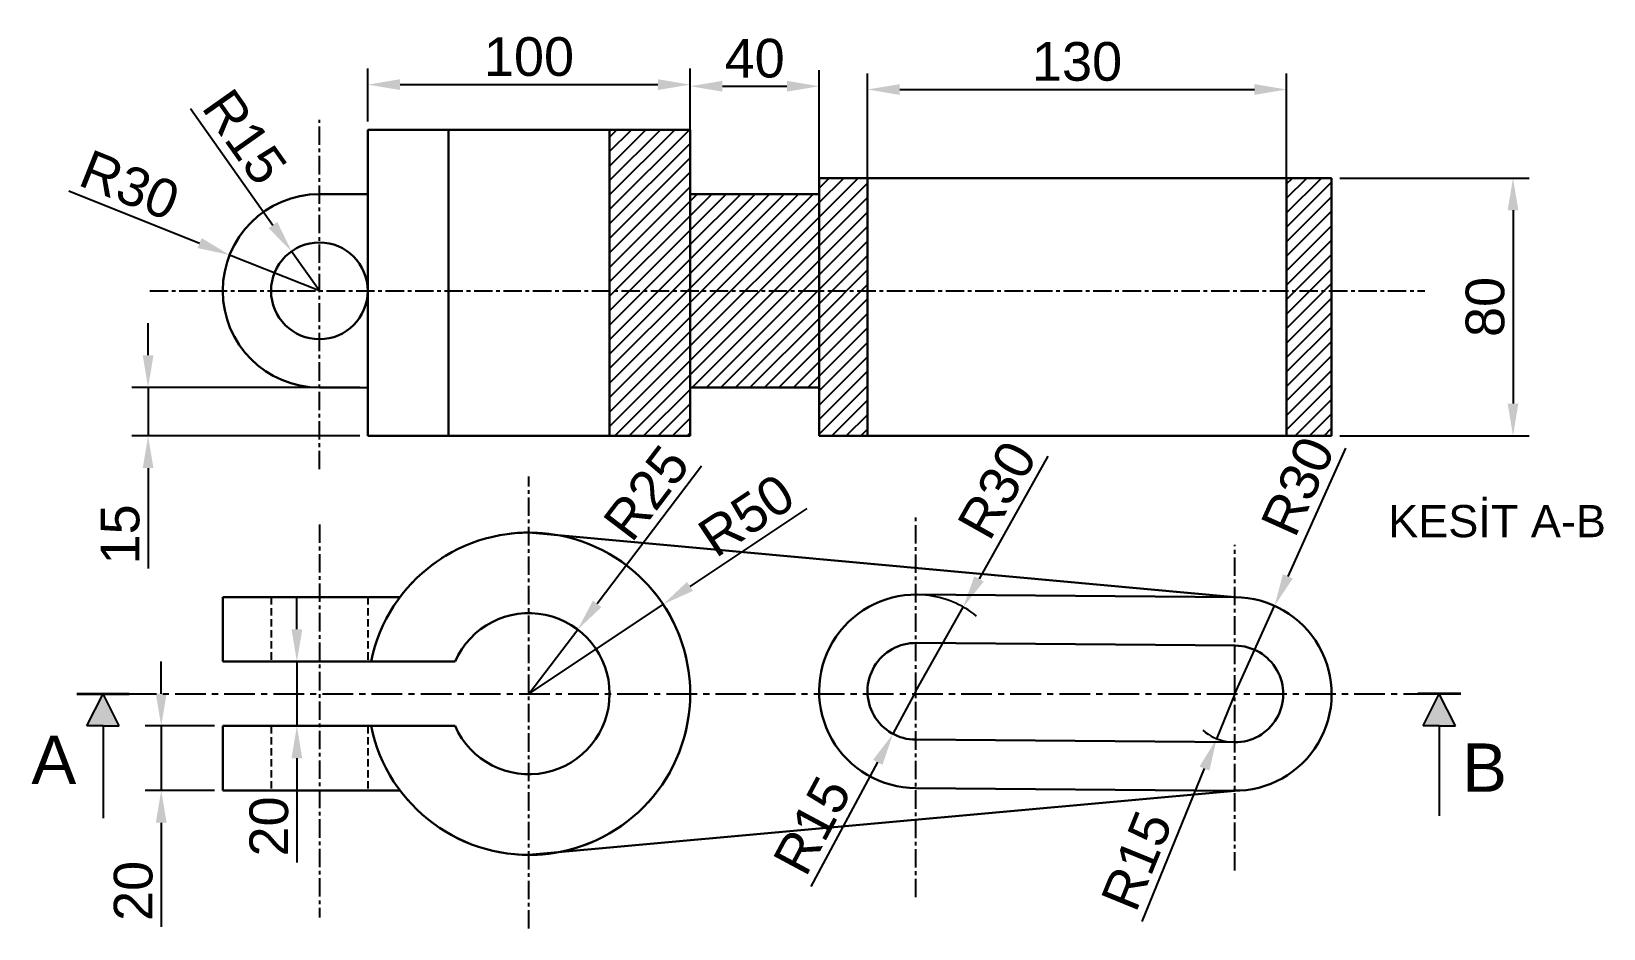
# Model space of a CAD drawing. Header units: millimetres. Extents: x 2709 to 3197, y 1637 to 1915.
import ezdxf

# ---------------------------------------------------------------- set-up
doc = ezdxf.new("R2010")
doc.units = ezdxf.units.MM
doc.header["$LTSCALE"] = 0.3
doc.linetypes.add('CENTER', pattern=[50.8, 31.75, -6.35, 6.35, -6.35])
doc.linetypes.add('DASHED', pattern=[19.05, 12.7, -6.35])
doc.styles.get("Standard").update_dxf_attribs({"font": 'arial.ttf'})
doc.dimstyles.new('ISO-25', dxfattribs={"dimscale": 4, "dimtxt": 3, "dimasz": 2.5, "dimexe": 1.25, "dimexo": 0.625, "dimtad": 1, "dimtxsty": 'Standard', "dimcen": 2.5, "dimadec": 0, "dimazin": 0, "dimtfac": 1, "dimtmove": 0, "dimatfit": 3, "dimfxl": 1, "dimarcsym": 0})

# ---------------------------------------------------------------- blocks, each defined once
blk = doc.blocks.new('*D1')
at = {"color": 0, "lineweight": -2, "ltscale": 0.6, "transparency": 16777216}
for p, q in [((2813.46, 1887.47), (2813.46, 1903.95)), ((2913.46, 1887.47), (2913.46, 1903.95)), ((2823.46, 1898.95), (2903.46, 1898.95))]:
    blk.add_line(p, q, dxfattribs=at)
at = {"color": 0, "ltscale": 0.6, "transparency": 16777216}
for points in [[(2823.46, 1900.62), (2823.46, 1897.28), (2813.46, 1898.95)], [(2903.46, 1900.62), (2903.46, 1897.28), (2913.46, 1898.95)]]:
    blk.add_solid(points, dxfattribs=at)
at = {"layer": 'Defpoints', "color": 0, "ltscale": 0.6, "transparency": 16777216}
for p in [(2913.46, 1898.95), (2813.46, 1884.97), (2913.46, 1884.97)]:
    blk.add_point(p, dxfattribs=at)
at = {"color": 0, "ltscale": 0.6, "transparency": 16777216, "insert": (2863.46, 1907.58), "char_height": 12, "attachment_point": 5}
blk.add_mtext('100', dxfattribs=at)
blk = doc.blocks.new('*D2')
at = {"color": 0, "lineweight": -2, "ltscale": 0.6, "transparency": 16777216}
for p, q in [((2913.46, 1867.47), (2913.46, 1903.45)), ((2953.46, 1867.47), (2953.46, 1903.45)), ((2923.46, 1898.45), (2943.46, 1898.45))]:
    blk.add_line(p, q, dxfattribs=at)
at = {"color": 0, "ltscale": 0.6, "transparency": 16777216}
for points in [[(2923.46, 1900.11), (2923.46, 1896.78), (2913.46, 1898.45)], [(2943.46, 1900.11), (2943.46, 1896.78), (2953.46, 1898.45)]]:
    blk.add_solid(points, dxfattribs=at)
at = {"layer": 'Defpoints', "color": 0, "ltscale": 0.6, "transparency": 16777216}
for p in [(2953.46, 1898.45), (2913.46, 1864.97), (2953.46, 1864.97)]:
    blk.add_point(p, dxfattribs=at)
at = {"color": 0, "ltscale": 0.6, "transparency": 16777216, "insert": (2933.46, 1907.07), "char_height": 12, "attachment_point": 5}
blk.add_mtext('40', dxfattribs=at)
blk = doc.blocks.new('*D3')
at = {"color": 0, "lineweight": -2, "ltscale": 0.6, "transparency": 16777216}
for p, q in [((3114.92, 1869.97), (3173.69, 1869.97)), ((3168.69, 1859.97), (3168.69, 1799.97)), ((3114.92, 1789.97), (3173.69, 1789.97))]:
    blk.add_line(p, q, dxfattribs=at)
at = {"color": 0, "ltscale": 0.6, "transparency": 16777216}
for points in [[(3167.03, 1859.97), (3170.36, 1859.97), (3168.69, 1869.97)], [(3167.03, 1799.97), (3170.36, 1799.97), (3168.69, 1789.97)]]:
    blk.add_solid(points, dxfattribs=at)
at = {"layer": 'Defpoints', "color": 0, "ltscale": 0.6, "transparency": 16777216}
for p in [(3112.42, 1869.97), (3112.42, 1789.97), (3168.69, 1789.97)]:
    blk.add_point(p, dxfattribs=at)
at = {"color": 0, "ltscale": 0.6, "transparency": 16777216, "insert": (3160.07, 1829.97), "char_height": 12, "attachment_point": 5, "rotation": 90}
blk.add_mtext('80', dxfattribs=at)
blk = doc.blocks.new('*D4')
at = {"color": 0, "lineweight": -2, "ltscale": 0.6, "transparency": 16777216}
for p, q in [((2916.99, 1780.54), (2884.62, 1737.86)), ((2863.46, 1709.97), (2878.57, 1729.89))]:
    blk.add_line(p, q, dxfattribs=at)
at = {"color": 0, "ltscale": 0.6, "transparency": 16777216}
blk.add_solid([(2883.29, 1738.87), (2885.94, 1736.85), (2878.57, 1729.89)], dxfattribs=at)
at = {"layer": 'Defpoints', "color": 0, "ltscale": 0.6, "transparency": 16777216}
for p in [(2878.57, 1729.89), (2863.46, 1709.97)]:
    blk.add_point(p, dxfattribs=at)
at = {"color": 0, "ltscale": 0.6, "transparency": 16777216, "insert": (2899.91, 1772.3), "char_height": 12, "attachment_point": 5, "rotation": 52.8202}
blk.add_mtext('R25', dxfattribs=at)
blk = doc.blocks.new('*D5')
at = {"color": 0, "lineweight": -2, "ltscale": 0.6, "transparency": 16777216}
for p, q in [((2949.69, 1767.46), (2913.39, 1743.25)), ((2863.46, 1709.97), (2905.07, 1737.71))]:
    blk.add_line(p, q, dxfattribs=at)
at = {"color": 0, "ltscale": 0.6, "transparency": 16777216}
blk.add_solid([(2912.46, 1744.64), (2914.31, 1741.87), (2905.07, 1737.71)], dxfattribs=at)
at = {"layer": 'Defpoints', "color": 0, "ltscale": 0.6, "transparency": 16777216}
for p in [(2905.07, 1737.71), (2863.46, 1709.97)]:
    blk.add_point(p, dxfattribs=at)
at = {"color": 0, "ltscale": 0.6, "transparency": 16777216, "insert": (2930.91, 1765.31), "char_height": 12, "attachment_point": 5, "rotation": 33.6897}
blk.add_mtext('R50', dxfattribs=at)
blk = doc.blocks.new('*D6')
at = {"color": 0, "lineweight": -2, "ltscale": 0.6, "transparency": 16777216}
for p, q in [((2758.51, 1891.52), (2784.04, 1855.39)), ((2798.46, 1834.97), (2789.81, 1847.22))]:
    blk.add_line(p, q, dxfattribs=at)
at = {"color": 0, "ltscale": 0.6, "transparency": 16777216}
blk.add_solid([(2785.4, 1856.35), (2782.68, 1854.43), (2789.81, 1847.22)], dxfattribs=at)
at = {"layer": 'Defpoints', "color": 0, "ltscale": 0.6, "transparency": 16777216}
for p in [(2789.81, 1847.22), (2798.46, 1834.97)]:
    blk.add_point(p, dxfattribs=at)
at = {"color": 0, "ltscale": 0.6, "transparency": 16777216, "insert": (2775.29, 1882.71), "char_height": 12, "attachment_point": 5, "rotation": 305.2458}
blk.add_mtext('R15', dxfattribs=at)
blk = doc.blocks.new('*D7')
at = {"color": 0, "lineweight": -2, "ltscale": 0.6, "transparency": 16777216}
for p, q in [((2720.78, 1865.96), (2761.31, 1849.79)), ((2798.46, 1834.97), (2770.6, 1846.09))]:
    blk.add_line(p, q, dxfattribs=at)
at = {"color": 0, "ltscale": 0.6, "transparency": 16777216}
blk.add_solid([(2761.93, 1851.34), (2760.69, 1848.24), (2770.6, 1846.09)], dxfattribs=at)
at = {"layer": 'Defpoints', "color": 0, "ltscale": 0.6, "transparency": 16777216}
for p in [(2770.6, 1846.09), (2798.46, 1834.97)]:
    blk.add_point(p, dxfattribs=at)
at = {"color": 0, "ltscale": 0.6, "transparency": 16777216, "insert": (2739.6, 1867.74), "char_height": 12, "attachment_point": 5, "rotation": 338.2546}
blk.add_mtext('R30', dxfattribs=at)
blk = doc.blocks.new('*D8')
at = {"color": 0, "lineweight": -2, "ltscale": 0.6, "transparency": 16777216}
for p, q in [((2983.46, 1710.73), (2976.37, 1697.51)), ((2950.96, 1650.13), (2971.65, 1688.7))]:
    blk.add_line(p, q, dxfattribs=at)
at = {"color": 0, "ltscale": 0.6, "transparency": 16777216}
blk.add_solid([(2970.18, 1689.49), (2973.12, 1687.91), (2976.37, 1697.51)], dxfattribs=at)
at = {"layer": 'Defpoints', "color": 0, "ltscale": 0.6, "transparency": 16777216}
for p in [(2983.46, 1710.73), (2976.37, 1697.51)]:
    blk.add_point(p, dxfattribs=at)
at = {"color": 0, "ltscale": 0.6, "transparency": 16777216, "insert": (2951.34, 1669.09), "char_height": 12, "attachment_point": 5, "rotation": 61.7922}
blk.add_mtext('R15', dxfattribs=at)
blk = doc.blocks.new('*D9')
at = {"color": 0, "lineweight": -2, "ltscale": 0.6, "transparency": 16777216}
for p, q in [((3082.42, 1709.9), (3076.75, 1696.01)), ((3053.61, 1639.3), (3072.97, 1686.75))]:
    blk.add_line(p, q, dxfattribs=at)
blk.add_arc((3082.42, 1709.9), 15, 228.6997, 259.9706, dxfattribs=at)
at = {"color": 0, "ltscale": 0.6, "transparency": 16777216}
blk.add_solid([(3071.43, 1687.38), (3074.52, 1686.12), (3076.75, 1696.01)], dxfattribs=at)
at = {"layer": 'Defpoints', "color": 0, "ltscale": 0.6, "transparency": 16777216}
for p in [(3082.42, 1709.9), (3076.75, 1696.01)]:
    blk.add_point(p, dxfattribs=at)
at = {"color": 0, "ltscale": 0.6, "transparency": 16777216, "insert": (3052, 1658.19), "char_height": 12, "attachment_point": 5, "rotation": 67.7983}
blk.add_mtext('R15', dxfattribs=at)
blk = doc.blocks.new('*D10')
at = {"color": 0, "lineweight": -2, "ltscale": 0.6, "transparency": 16777216}
for p, q in [((3024.44, 1783.64), (3003.06, 1745.6)), ((2983.46, 1710.73), (2998.16, 1736.88))]:
    blk.add_line(p, q, dxfattribs=at)
blk.add_arc((2983.46, 1710.73), 30, 51.1137, 84.2657, dxfattribs=at)
at = {"color": 0, "ltscale": 0.6, "transparency": 16777216}
blk.add_solid([(3001.61, 1746.42), (3004.51, 1744.78), (2998.16, 1736.88)], dxfattribs=at)
at = {"layer": 'Defpoints', "color": 0, "ltscale": 0.6, "transparency": 16777216}
for p in [(2998.16, 1736.88), (2983.46, 1710.73)]:
    blk.add_point(p, dxfattribs=at)
at = {"color": 0, "ltscale": 0.6, "transparency": 16777216, "insert": (3008.68, 1773.21), "char_height": 12, "attachment_point": 5, "rotation": 60.663}
blk.add_mtext('R30', dxfattribs=at)
blk = doc.blocks.new('*D11')
at = {"color": 0, "lineweight": -2, "ltscale": 0.6, "transparency": 16777216}
for p, q in [((3116.72, 1786.18), (3098.83, 1746.38)), ((3082.42, 1709.9), (3094.73, 1737.26))]:
    blk.add_line(p, q, dxfattribs=at)
at = {"color": 0, "ltscale": 0.6, "transparency": 16777216}
blk.add_solid([(3097.31, 1747.07), (3100.35, 1745.7), (3094.73, 1737.26)], dxfattribs=at)
at = {"layer": 'Defpoints', "color": 0, "ltscale": 0.6, "transparency": 16777216}
for p in [(3094.73, 1737.26), (3082.42, 1709.9)]:
    blk.add_point(p, dxfattribs=at)
at = {"color": 0, "ltscale": 0.6, "transparency": 16777216, "insert": (3101.95, 1774.38), "char_height": 12, "attachment_point": 5, "rotation": 65.787}
blk.add_mtext('R30', dxfattribs=at)
blk = doc.blocks.new('*D12')
at = {"color": 0, "lineweight": -2, "ltscale": 0.6, "transparency": 16777216}
for p, q in [((2968.46, 1837.47), (2968.46, 1902.44)), ((3098.46, 1837.47), (3098.46, 1902.44)), ((2978.46, 1897.44), (3088.46, 1897.44))]:
    blk.add_line(p, q, dxfattribs=at)
at = {"color": 0, "ltscale": 0.6, "transparency": 16777216}
for points in [[(2978.46, 1899.1), (2978.46, 1895.77), (2968.46, 1897.44)], [(3088.46, 1899.1), (3088.46, 1895.77), (3098.46, 1897.44)]]:
    blk.add_solid(points, dxfattribs=at)
at = {"layer": 'Defpoints', "color": 0, "ltscale": 0.6, "transparency": 16777216}
for p in [(3098.46, 1897.44), (2968.46, 1834.97), (3098.46, 1834.97)]:
    blk.add_point(p, dxfattribs=at)
at = {"color": 0, "ltscale": 0.6, "transparency": 16777216, "insert": (3033.46, 1906.07), "char_height": 12, "attachment_point": 5}
blk.add_mtext('130', dxfattribs=at)
blk = doc.blocks.new('*D13')
at = {"color": 0, "lineweight": -2, "ltscale": 0.6, "transparency": 16777216}
for p, q in [((2745.32, 1814.97), (2745.32, 1824.97)), ((2810.96, 1804.97), (2740.32, 1804.97)), ((2745.32, 1804.97), (2745.32, 1789.97)), ((2810.96, 1789.97), (2740.32, 1789.97)), ((2745.32, 1779.97), (2745.32, 1748.82))]:
    blk.add_line(p, q, dxfattribs=at)
at = {"color": 0, "ltscale": 0.6, "transparency": 16777216}
for points in [[(2743.66, 1814.97), (2746.99, 1814.97), (2745.32, 1804.97)], [(2743.66, 1779.97), (2746.99, 1779.97), (2745.32, 1789.97)]]:
    blk.add_solid(points, dxfattribs=at)
at = {"layer": 'Defpoints', "color": 0, "ltscale": 0.6, "transparency": 16777216}
for p in [(2813.46, 1804.97), (2745.32, 1789.97), (2813.46, 1789.97)]:
    blk.add_point(p, dxfattribs=at)
at = {"color": 0, "lineweight": 30, "ltscale": 0.6, "transparency": 16777216, "insert": (2736.7, 1759.4), "char_height": 12, "attachment_point": 5, "rotation": 90}
blk.add_mtext('15', dxfattribs=at)
blk = doc.blocks.new('*D14')
at = {"color": 0, "lineweight": -2, "ltscale": 0.6, "transparency": 16777216}
for p, q in [((2749.39, 1709.97), (2749.39, 1719.97)), ((2765.96, 1699.97), (2744.39, 1699.97)), ((2749.39, 1699.97), (2749.39, 1679.97)), ((2765.96, 1679.97), (2744.39, 1679.97)), ((2749.39, 1669.97), (2749.39, 1637.62))]:
    blk.add_line(p, q, dxfattribs=at)
at = {"color": 0, "ltscale": 0.6, "transparency": 16777216}
for points in [[(2747.72, 1709.97), (2751.06, 1709.97), (2749.39, 1699.97)], [(2747.72, 1669.97), (2751.06, 1669.97), (2749.39, 1679.97)]]:
    blk.add_solid(points, dxfattribs=at)
at = {"layer": 'Defpoints', "color": 0, "ltscale": 0.6, "transparency": 16777216}
for p in [(2768.46, 1699.97), (2749.39, 1679.97), (2768.46, 1679.97)]:
    blk.add_point(p, dxfattribs=at)
at = {"color": 0, "ltscale": 0.6, "transparency": 16777216, "insert": (2740.76, 1648.8), "char_height": 12, "attachment_point": 5, "rotation": 90}
blk.add_mtext('20', dxfattribs=at)
blk = doc.blocks.new('*D15')
at = {"color": 0, "lineweight": -2, "ltscale": 0.6, "transparency": 16777216}
for p, q in [((2791.47, 1729.97), (2791.47, 1739.97)), ((2791.47, 1719.97), (2791.47, 1699.97)), ((2793.97, 1719.97), (2796.47, 1719.97)), ((2793.97, 1699.97), (2796.47, 1699.97)), ((2791.47, 1689.97), (2791.47, 1657.62))]:
    blk.add_line(p, q, dxfattribs=at)
at = {"color": 0, "ltscale": 0.6, "transparency": 16777216}
for points in [[(2789.8, 1729.97), (2793.14, 1729.97), (2791.47, 1719.97)], [(2789.8, 1689.97), (2793.14, 1689.97), (2791.47, 1699.97)]]:
    blk.add_solid(points, dxfattribs=at)
at = {"layer": 'Defpoints', "color": 0, "ltscale": 0.6, "transparency": 16777216}
for p in [(2791.47, 1719.97), (2791.47, 1699.97), (2791.47, 1699.97)]:
    blk.add_point(p, dxfattribs=at)
at = {"color": 0, "ltscale": 0.6, "transparency": 16777216, "insert": (2782.84, 1668.8), "char_height": 12, "attachment_point": 5, "rotation": 90}
blk.add_mtext('20', dxfattribs=at)

msp = doc.modelspace()

# ---------------------------------------------------------------- hatches: boundary and pattern name
h = msp.add_hatch()
h.set_pattern_fill('ANSI31', color=256)
h.paths.add_polyline_path([(2913.464, 1884.973), (2888.464, 1884.973), (2888.464, 1789.973), (2913.464, 1789.973)])
h = msp.add_hatch()
h.set_pattern_fill('ANSI31', color=256)
h.paths.add_polyline_path([(2968.464, 1848.341), (2968.464, 1869.973), (2953.464, 1869.973), (2953.464, 1864.973), (2953.464, 1804.973), (2953.464, 1789.973), (2968.464, 1789.973)])
h = msp.add_hatch()
h.set_pattern_fill('ANSI31', color=256)
h.paths.add_polyline_path([(3112.421, 1869.973), (3098.464, 1869.973), (3098.464, 1789.973), (3112.421, 1789.973)])
h = msp.add_hatch()
h.set_pattern_fill('ANSI31', color=256)
h.paths.add_polyline_path([(2953.464, 1864.973), (2913.464, 1864.973), (2913.464, 1804.973), (2953.464, 1804.973)])
at = {"ltscale": 0.6}
h = msp.add_hatch(color=256, dxfattribs=at)
h.set_gradient(color2=(0, 0, 0), tint=1)
h.paths.add_polyline_path([(2731.343, 1699.973), (2736.343, 1699.973), (2731.343, 1709.973), (2726.343, 1699.973)])
h = msp.add_hatch(color=256, dxfattribs=at)
h.set_gradient(color2=(0, 0, 0), tint=1)
h.paths.add_polyline_path([(2731.343, 1699.973), (2736.343, 1699.973), (2731.343, 1709.973), (2726.343, 1699.973)])
h = msp.add_hatch(color=256, dxfattribs=at)
h.set_gradient(color2=(0, 0, 0), tint=1)
h.paths.add_polyline_path([(3150.825, 1699.973), (3145.825, 1709.973), (3140.825, 1699.973), (3145.825, 1699.973)])

# ---------------------------------------------------------------- linework, layer by layer
at = {"linetype": 'CENTER', "ltscale": 0.6}
for p, q in [((2798.464, 1779.666), (2798.464, 1887.989)), ((2745.831, 1834.973), (3141.331, 1834.973)), ((2863.464, 1637.121), (2863.464, 1777.391)), ((2983.464, 1646.88), (2983.464, 1765.718)), ((2798.464, 1762.465), (2798.464, 1640.534)), ((3082.421, 1655.13), (3082.421, 1756.121))]:
    msp.add_line(p, q, dxfattribs=at)
at = {"lineweight": 30}
for p, q in [((2813.464, 1884.973), (2813.464, 1804.973)), ((2813.464, 1884.973), (2838.464, 1884.973)), ((2838.464, 1789.973), (2838.464, 1884.973)), ((2838.464, 1884.973), (2913.464, 1884.973)), ((2888.464, 1789.973), (2888.464, 1884.973)), ((2913.464, 1884.973), (2913.464, 1789.973)), ((2953.464, 1864.973), (2953.464, 1869.973)), ((2953.464, 1869.973), (2968.464, 1869.973)), ((2968.464, 1869.973), (3112.421, 1869.973)), ((3098.464, 1869.973), (3098.464, 1789.973)), ((3112.421, 1789.973), (3112.421, 1869.973)), ((2813.464, 1864.973), (2798.464, 1864.973)), ((2953.464, 1864.973), (2913.464, 1864.973)), ((2953.464, 1804.973), (2953.464, 1864.973)), ((2968.464, 1848.341), (2968.464, 1789.973)), ((2913.464, 1804.973), (2953.464, 1804.973)), ((2953.464, 1804.973), (2953.464, 1789.973)), ((2913.464, 1789.973), (2813.464, 1789.973)), ((2953.464, 1789.973), (3112.421, 1789.973)), ((3082.421, 1739.901), (2863.464, 1759.973)), ((2823.464, 1739.973), (2768.464, 1739.973)), ((2768.464, 1739.973), (2768.464, 1719.973)), ((2983.464, 1740.73), (3082.421, 1739.901)), ((2983.464, 1725.73), (3082.547, 1724.901)), ((2814.474, 1719.973), (2768.464, 1719.973)), ((2814.474, 1719.973), (2840.551, 1719.973)), ((2814.474, 1699.973), (2768.464, 1699.973)), ((2768.464, 1699.973), (2768.464, 1679.973)), ((2814.474, 1699.973), (2840.551, 1699.973)), ((2983.464, 1695.73), (3082.296, 1694.902)), ((2823.464, 1679.973), (2768.464, 1679.973)), ((2863.464, 1659.973), (3082.421, 1679.901)), ((2983.464, 1680.73), (3082.421, 1679.901))]:
    msp.add_line(p, q, dxfattribs=at)
for p, q in [((2913.464, 1804.973), (2913.464, 1884.973)), ((2968.464, 1869.973), (2968.464, 1848.341)), ((3112.421, 1869.973), (3098.464, 1869.973)), ((2798.464, 1804.973), (2813.464, 1804.973)), ((2813.464, 1789.973), (2813.464, 1804.973)), ((3098.464, 1789.973), (3112.421, 1789.973))]:
    msp.add_line(p, q)
at = {"lineweight": 30, "ltscale": 0.6}
msp.add_line((2813.464, 1834.973), (2813.464, 1789.973), dxfattribs=at)
at = {"linetype": 'DASHED', "ltscale": 0.6}
for p, q in [((2783.464, 1739.973), (2783.464, 1719.973)), ((2813.464, 1739.973), (2813.464, 1719.973)), ((2783.464, 1699.973), (2783.464, 1679.973)), ((2813.464, 1699.973), (2813.464, 1679.973))]:
    msp.add_line(p, q, dxfattribs=at)
at = {"linetype": 'CENTER'}
msp.add_line((2723.206, 1709.973), (3152.522, 1709.973), dxfattribs=at)
at = {"lineweight": 35, "ltscale": 0.6}
for p, q in [((2723.206, 1709.973), (2739.48, 1709.973)), ((3152.522, 1709.973), (3139.127, 1709.973))]:
    msp.add_line(p, q, dxfattribs=at)
at = {"ltscale": 0.6}
for p, q in [((2726.343, 1699.973), (2731.343, 1709.973)), ((2726.343, 1699.973), (2731.343, 1709.973)), ((2736.343, 1699.973), (2731.343, 1709.973)), ((2736.343, 1699.973), (2731.343, 1709.973)), ((3140.825, 1699.973), (3145.825, 1709.973)), ((3150.825, 1699.973), (3145.825, 1709.973)), ((2731.343, 1699.973), (2726.343, 1699.973)), ((2731.343, 1699.973), (2726.343, 1699.973)), ((2731.343, 1699.973), (2736.343, 1699.973)), ((2731.343, 1699.973), (2731.343, 1671.32)), ((2731.343, 1699.973), (2736.343, 1699.973)), ((2731.343, 1699.973), (2731.343, 1671.32)), ((3145.825, 1699.973), (3140.825, 1699.973)), ((3145.825, 1699.973), (3150.825, 1699.973)), ((3145.825, 1699.973), (3145.825, 1672.05))]:
    msp.add_line(p, q, dxfattribs=at)
at = {"lineweight": 30}
msp.add_circle((2798.464, 1834.973), 15, dxfattribs=at)
for centre, radius, start, end in [((2798.464, 1834.973), 30, 90, 270), ((2863.464, 1709.973), 50, 191.53696, 168.46304), ((2983.464, 1710.73), 30, 89.04034, 270), ((3082.421, 1709.901), 30, 269.04034, 90), ((2863.464, 1709.973), 25, 203.57818, 156.42182), ((2983.464, 1710.73), 15, 89.04094, 270), ((3082.421, 1709.901), 15, 269.51986, 89.52047)]:
    msp.add_arc(centre, radius, start, end, dxfattribs=at)
msp.add_arc((2863.464, 1709.973), 50, 216.8699, 143.1301)

# ---------------------------------------------------------------- texts
at = {"ltscale": 0.6, "attachment_point": 1}
for s, width, heights, insert, char_height in [('KESİT A-B', 127.88973, [18.93], (3129.981, 1768.535), 10), ('A', 32.80874, [0], (2709.095, 1696.921), 15), ('B', 33.982, [0], (3152.865, 1694.553), 15)]:
    msp.add_mtext_dynamic_manual_height_columns(s, width=width, gutter_width=12.5, heights=heights, dxfattribs=dict(at, insert=insert, char_height=char_height))

# ---------------------------------------------------------------- dimensions: what is measured, and where the dimension line sits
at = {"ltscale": 0.6}
for base, p1, p2, picture, middle in [((2913.464, 1898.951), (2813.464, 1884.973), (2913.464, 1884.973), '*D1', (2863.464, 1907.578)), ((2953.464, 1898.446), (2913.464, 1864.973), (2953.464, 1864.973), '*D2', (2933.464, 1907.073)), ((3098.464, 1897.435), (2968.464, 1834.973), (3098.464, 1834.973), '*D12', (3033.464, 1906.066))]:
    dim = msp.add_linear_dim(base=base, p1=p1, p2=p2, dimstyle='ISO-25', dxfattribs=at)
    dim.commit()
    dim.dimension.update_dxf_attribs({"geometry": picture, "text_midpoint": middle})
for center, mpoint, picture, middle in [((2798.464, 1834.973), (2789.808, 1847.223), '*D6', (2768.25, 1877.732)), ((2863.464, 1709.973), (2878.572, 1729.892), '*D4', (2906.787, 1767.091)), ((3082.421, 1709.901), (3076.753, 1696.013), '*D9', (3059.988, 1654.935))]:
    dim = msp.add_radius_dim(center=center, mpoint=mpoint, dimstyle='ISO-25', dxfattribs=at)
    dim.commit()
    dim.dimension.update_dxf_attribs({"geometry": picture, "text_midpoint": middle, "dimtype": 164})
for center, mpoint, picture, middle in [((2798.464, 1834.973), (2770.599, 1846.087), '*D7', (2739.6, 1867.744)), ((3082.421, 1709.901), (3094.725, 1737.262), '*D11', (3101.953, 1774.379)), ((2983.464, 1710.73), (2998.162, 1736.882), '*D10', (3008.676, 1773.206)), ((2863.464, 1709.973), (2905.067, 1737.708), '*D5', (2930.915, 1765.308)), ((2983.464, 1710.73), (2976.374, 1697.511), '*D8', (2951.339, 1669.087))]:
    dim = msp.add_radius_dim(center=center, mpoint=mpoint, dimstyle='ISO-25', dxfattribs=at)
    dim.commit()
    dim.dimension.update_dxf_attribs({"geometry": picture, "text_midpoint": middle})
for base, p1, p2, picture, middle in [((3168.695, 1789.973), (3112.421, 1869.973), (3112.421, 1789.973), '*D3', (3160.068, 1829.973)), ((2791.469, 1699.973), (2791.469, 1719.973), (2791.469, 1699.973), '*D15', (2782.842, 1668.796)), ((2749.391, 1679.973), (2768.464, 1699.973), (2768.464, 1679.973), '*D14', (2740.764, 1648.796))]:
    dim = msp.add_linear_dim(base=base, p1=p1, p2=p2, angle=90, dimstyle='ISO-25', dxfattribs=at)
    dim.commit()
    dim.dimension.update_dxf_attribs({"geometry": picture, "text_midpoint": middle})
at = {"lineweight": 30, "ltscale": 0.6}
dim = msp.add_linear_dim(base=(2745.324, 1789.973), p1=(2813.464, 1804.973), p2=(2813.464, 1789.973), angle=90, dimstyle='ISO-25', dxfattribs=at)
dim.commit()
dim.dimension.update_dxf_attribs({"geometry": '*D13', "text_midpoint": (2736.697, 1759.398)})

doc.saveas('drawing.dxf')
